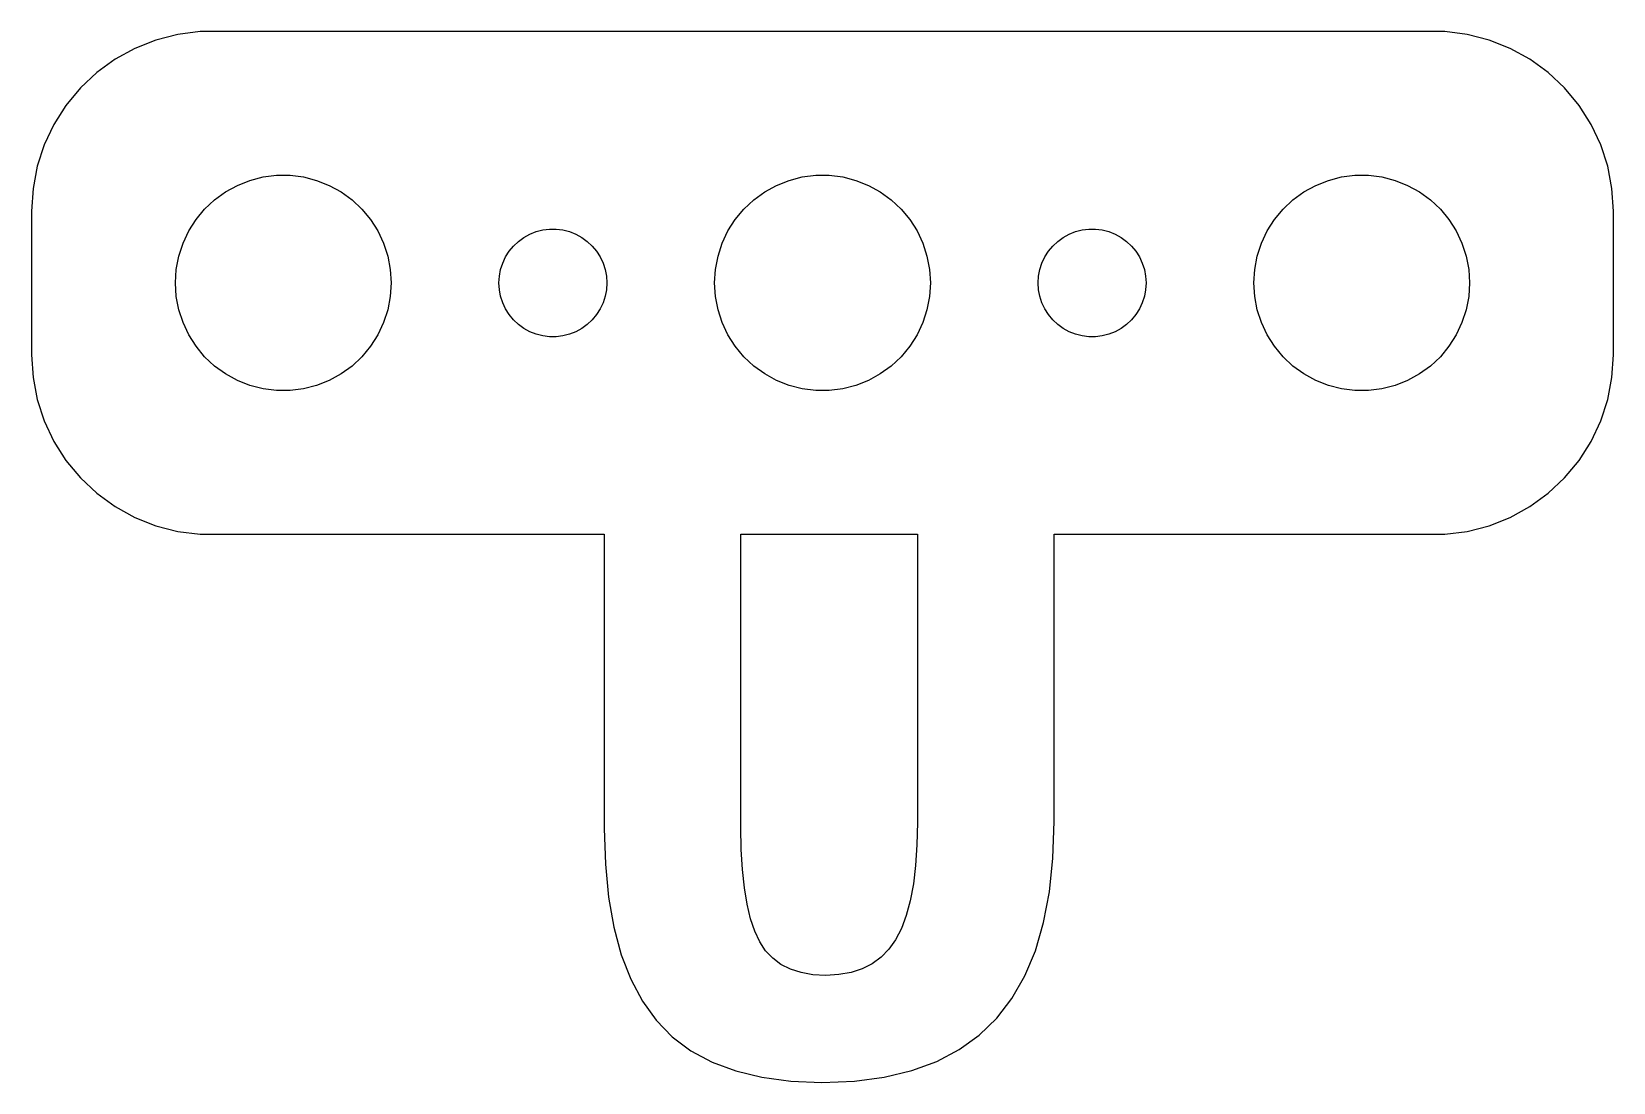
# Model space of a CAD drawing. Header units: metres. Extents: x -22 to 22, y -22.2 to 7.
import ezdxf

# ---------------------------------------------------------------- set-up
doc = ezdxf.new("R2010")
doc.units = ezdxf.units.M

msp = doc.modelspace()

# ---------------------------------------------------------------- linework, layer by layer
for p, q in [((-18.5451, 6.75528), (-19.1289, 6.52412)), ((-17.9369, 6.91142), (-18.5451, 6.75528)), ((-17.3139, 6.99013), (-17.9369, 6.91142)), ((17.3139, 6.99013), (-17.3139, 6.99013)), ((17.9369, 6.91142), (17.3139, 6.99013)), ((18.5451, 6.75528), (17.9369, 6.91142)), ((19.1289, 6.52412), (18.5451, 6.75528)), ((-19.6791, 6.22163), (-20.1871, 5.85255)), ((-19.1289, 6.52412), (-19.6791, 6.22163)), ((19.6791, 6.22163), (19.1289, 6.52412)), ((20.1871, 5.85255), (19.6791, 6.22163)), ((-20.1871, 5.85255), (-20.6448, 5.42273)), ((20.6448, 5.42273), (20.1871, 5.85255)), ((-20.6448, 5.42273), (-21.0451, 4.93892)), ((21.0451, 4.93892), (20.6448, 5.42273)), ((-21.0451, 4.93892), (-21.3815, 4.40877)), ((21.3815, 4.40877), (21.0451, 4.93892)), ((-21.3815, 4.40877), (-21.6489, 3.84062)), ((21.6489, 3.84062), (21.3815, 4.40877)), ((-21.6489, 3.84062), (-21.8429, 3.24344)), ((21.8429, 3.24344), (21.6489, 3.84062)), ((-21.8429, 3.24344), (-21.9606, 2.62666)), ((21.9606, 2.62666), (21.8429, 3.24344)), ((-16.6075, 2.53297), (-16.2773, 2.71448)), ((-16.2773, 2.71448), (-15.927, 2.85316)), ((-15.927, 2.85316), (-15.5621, 2.94685)), ((-15.5621, 2.94685), (-15.1884, 2.99408)), ((-15.1884, 2.99408), (-14.8116, 2.99408)), ((-14.8116, 2.99408), (-14.4379, 2.94685)), ((-14.4379, 2.94685), (-14.0729, 2.85316)), ((-14.0729, 2.85316), (-13.7227, 2.71448)), ((-13.7227, 2.71448), (-13.3925, 2.53297)), ((-1.60747, 2.53297), (-1.27733, 2.71448)), ((-1.27733, 2.71448), (-0.927048, 2.85316)), ((-0.927048, 2.85316), (-0.562134, 2.94685)), ((-0.562134, 2.94685), (-0.18837, 2.99408)), ((-0.18837, 2.99408), (0.18837, 2.99408)), ((0.18837, 2.99408), (0.562134, 2.94685)), ((0.562134, 2.94685), (0.927048, 2.85316)), ((0.927048, 2.85316), (1.27733, 2.71448)), ((1.27733, 2.71448), (1.60747, 2.53297)), ((13.3925, 2.53297), (13.7227, 2.71448)), ((13.7227, 2.71448), (14.0729, 2.85316)), ((14.0729, 2.85316), (14.4379, 2.94685)), ((14.4379, 2.94685), (14.8116, 2.99408)), ((14.8116, 2.99408), (15.1884, 2.99408)), ((15.1884, 2.99408), (15.5621, 2.94685)), ((15.5621, 2.94685), (15.927, 2.85316)), ((15.927, 2.85316), (16.2773, 2.71448)), ((16.2773, 2.71448), (16.6075, 2.53297)), ((-21.9606, 2.62666), (-22, 2)), ((-17.1869, 2.05363), (-16.9123, 2.31154)), ((-16.9123, 2.31154), (-16.6075, 2.53297)), ((-13.3925, 2.53297), (-13.0877, 2.31154)), ((-13.0877, 2.31154), (-12.8131, 2.05363)), ((-2.1869, 2.05363), (-1.91226, 2.31154)), ((-1.91226, 2.31154), (-1.60747, 2.53297)), ((1.60747, 2.53297), (1.91226, 2.31154)), ((1.91226, 2.31154), (2.1869, 2.05363)), ((12.8131, 2.05363), (13.0877, 2.31154)), ((13.0877, 2.31154), (13.3925, 2.53297)), ((16.6075, 2.53297), (16.9123, 2.31154)), ((16.9123, 2.31154), (17.1869, 2.05363)), ((22, 2), (21.9606, 2.62666)), ((-22, 2), (-22, -2)), ((-17.6289, 1.44525), (-17.427, 1.76335)), ((-17.427, 1.76335), (-17.1869, 2.05363)), ((-12.8131, 2.05363), (-12.5729, 1.76335)), ((-12.5729, 1.76335), (-12.3711, 1.44525)), ((-2.62891, 1.44525), (-2.42705, 1.76335)), ((-2.42705, 1.76335), (-2.1869, 2.05363)), ((2.1869, 2.05363), (2.42705, 1.76335)), ((2.42705, 1.76335), (2.62891, 1.44525)), ((12.3711, 1.44525), (12.5729, 1.76335)), ((12.5729, 1.76335), (12.8131, 2.05363)), ((17.1869, 2.05363), (17.427, 1.76335)), ((17.427, 1.76335), (17.6289, 1.44525)), ((22, -2), (22, 2)), ((-17.7893, 1.10437), (-17.6289, 1.44525)), ((-12.3711, 1.44525), (-12.2107, 1.10437)), ((-8.30373, 1.26648), (-8.13866, 1.35724)), ((-8.13866, 1.35724), (-7.96352, 1.42657)), ((-7.96352, 1.42657), (-7.78107, 1.47342)), ((-7.78107, 1.47342), (-7.59418, 1.49704)), ((-7.59418, 1.49704), (-7.40581, 1.49704)), ((-7.40581, 1.49704), (-7.21892, 1.47342)), ((-7.21892, 1.47342), (-7.03647, 1.42657)), ((-7.03647, 1.42657), (-6.86133, 1.35724)), ((-6.86133, 1.35724), (-6.69626, 1.26648)), ((-2.78932, 1.10437), (-2.62891, 1.44525)), ((2.62891, 1.44525), (2.78932, 1.10437)), ((6.69626, 1.26648), (6.86133, 1.35724)), ((6.86133, 1.35724), (7.03647, 1.42657)), ((7.03647, 1.42657), (7.21892, 1.47342)), ((7.21892, 1.47342), (7.40581, 1.49704)), ((7.40581, 1.49704), (7.59418, 1.49704)), ((7.59418, 1.49704), (7.78107, 1.47342)), ((7.78107, 1.47342), (7.96352, 1.42657)), ((7.96352, 1.42657), (8.13866, 1.35724)), ((8.13866, 1.35724), (8.30373, 1.26648)), ((12.2107, 1.10437), (12.3711, 1.44525)), ((17.6289, 1.44525), (17.7893, 1.10437)), ((-17.9057, 0.746063), (-17.7893, 1.10437)), ((-12.2107, 1.10437), (-12.0942, 0.746063)), ((-8.81445, 0.722626), (-8.71352, 0.881668)), ((-8.71352, 0.881668), (-8.59344, 1.02681)), ((-8.59344, 1.02681), (-8.45613, 1.15576)), ((-8.45613, 1.15576), (-8.30373, 1.26648)), ((-6.69626, 1.26648), (-6.54385, 1.15576)), ((-6.54385, 1.15576), (-6.40654, 1.02681)), ((-6.40654, 1.02681), (-6.28647, 0.881668)), ((-6.28647, 0.881668), (-6.18553, 0.722626)), ((-2.90575, 0.746063), (-2.78932, 1.10437)), ((2.78932, 1.10437), (2.90575, 0.746063)), ((6.18553, 0.722626), (6.28647, 0.881668)), ((6.28647, 0.881668), (6.40654, 1.02681)), ((6.40654, 1.02681), (6.54385, 1.15576)), ((6.54385, 1.15576), (6.69626, 1.26648)), ((8.30373, 1.26648), (8.45613, 1.15576)), ((8.45613, 1.15576), (8.59344, 1.02681)), ((8.59344, 1.02681), (8.71352, 0.881668)), ((8.71352, 0.881668), (8.81445, 0.722626)), ((12.0942, 0.746063), (12.2107, 1.10437)), ((17.7893, 1.10437), (17.9057, 0.746063)), ((-17.9763, 0.375992), (-17.9057, 0.746063)), ((-12.0942, 0.746063), (-12.0237, 0.375992)), ((-8.95287, 0.373032), (-8.89465, 0.552185)), ((-8.89465, 0.552185), (-8.81445, 0.722626)), ((-6.18553, 0.722626), (-6.10533, 0.552185)), ((-6.10533, 0.552185), (-6.04712, 0.373032)), ((-2.97633, 0.375992), (-2.90575, 0.746063)), ((2.90575, 0.746063), (2.97633, 0.375992)), ((6.04712, 0.373032), (6.10533, 0.552185)), ((6.10533, 0.552185), (6.18553, 0.722626)), ((8.81445, 0.722626), (8.89465, 0.552185)), ((8.89465, 0.552185), (8.95287, 0.373032)), ((12.0237, 0.375992), (12.0942, 0.746063)), ((17.9057, 0.746063), (17.9763, 0.375992)), ((-18, 0), (-17.9763, 0.375992)), ((-17.9763, -0.375992), (-18, 0)), ((-12.0237, 0.375992), (-12, 0)), ((-12, 0), (-12.0237, -0.375992)), ((-9, 0), (-8.98816, 0.187988)), ((-8.98816, -0.187988), (-9, 0)), ((-8.98816, 0.187988), (-8.95287, 0.373032)), ((-6.04712, 0.373032), (-6.01183, 0.187988)), ((-6.01183, 0.187988), (-6, 0)), ((-6, 0), (-6.01183, -0.187988)), ((-3, 0), (-2.97633, 0.375992)), ((-2.97633, -0.375992), (-3, 0)), ((2.97633, 0.375992), (3, 0)), ((3, 0), (2.97633, -0.375992)), ((6, 0), (6.01183, 0.187988)), ((6.01183, -0.187988), (6, 0)), ((6.01183, 0.187988), (6.04712, 0.373032)), ((8.95287, 0.373032), (8.98816, 0.187988)), ((8.98816, 0.187988), (9, 0)), ((9, 0), (8.98816, -0.187988)), ((12, 0), (12.0237, 0.375992)), ((12.0237, -0.375992), (12, 0)), ((17.9763, 0.375992), (18, 0)), ((18, 0), (17.9763, -0.375992)), ((-17.9057, -0.746063), (-17.9763, -0.375992)), ((-12.0237, -0.375992), (-12.0942, -0.746063)), ((-8.95287, -0.373032), (-8.98816, -0.187988)), ((-8.89465, -0.552185), (-8.95287, -0.373032)), ((-6.04712, -0.373032), (-6.10533, -0.552185)), ((-6.01183, -0.187988), (-6.04712, -0.373032)), ((-2.90575, -0.746063), (-2.97633, -0.375992)), ((2.97633, -0.375992), (2.90575, -0.746063)), ((6.04712, -0.373032), (6.01183, -0.187988)), ((6.10533, -0.552185), (6.04712, -0.373032)), ((8.95287, -0.373032), (8.89465, -0.552185)), ((8.98816, -0.187988), (8.95287, -0.373032)), ((12.0942, -0.746063), (12.0237, -0.375992)), ((17.9763, -0.375992), (17.9057, -0.746063)), ((-17.7893, -1.10437), (-17.9057, -0.746063)), ((-12.0942, -0.746063), (-12.2107, -1.10437)), ((-8.81445, -0.722626), (-8.89465, -0.552185)), ((-8.71352, -0.881668), (-8.81445, -0.722626)), ((-6.18553, -0.722626), (-6.28647, -0.881668)), ((-6.10533, -0.552185), (-6.18553, -0.722626)), ((-2.78932, -1.10437), (-2.90575, -0.746063)), ((2.90575, -0.746063), (2.78932, -1.10437)), ((6.18553, -0.722626), (6.10533, -0.552185)), ((6.28647, -0.881668), (6.18553, -0.722626)), ((8.81445, -0.722626), (8.71352, -0.881668)), ((8.89465, -0.552185), (8.81445, -0.722626)), ((12.2107, -1.10437), (12.0942, -0.746063)), ((17.9057, -0.746063), (17.7893, -1.10437)), ((-17.6289, -1.44525), (-17.7893, -1.10437)), ((-12.2107, -1.10437), (-12.3711, -1.44525)), ((-8.59344, -1.02681), (-8.71352, -0.881668)), ((-8.45613, -1.15576), (-8.59344, -1.02681)), ((-8.30373, -1.26648), (-8.45613, -1.15576)), ((-8.13866, -1.35724), (-8.30373, -1.26648)), ((-6.69626, -1.26648), (-6.86133, -1.35724)), ((-6.54385, -1.15576), (-6.69626, -1.26648)), ((-6.40654, -1.02681), (-6.54385, -1.15576)), ((-6.28647, -0.881668), (-6.40654, -1.02681)), ((-2.62891, -1.44525), (-2.78932, -1.10437)), ((2.78932, -1.10437), (2.62891, -1.44525)), ((6.40654, -1.02681), (6.28647, -0.881668)), ((6.54385, -1.15576), (6.40654, -1.02681)), ((6.69626, -1.26648), (6.54385, -1.15576)), ((6.86133, -1.35724), (6.69626, -1.26648)), ((8.30373, -1.26648), (8.13866, -1.35724)), ((8.45613, -1.15576), (8.30373, -1.26648)), ((8.59344, -1.02681), (8.45613, -1.15576)), ((8.71352, -0.881668), (8.59344, -1.02681)), ((12.3711, -1.44525), (12.2107, -1.10437)), ((17.7893, -1.10437), (17.6289, -1.44525)), ((-17.427, -1.76335), (-17.6289, -1.44525)), ((-12.3711, -1.44525), (-12.5729, -1.76335)), ((-7.96352, -1.42657), (-8.13866, -1.35724)), ((-7.78107, -1.47342), (-7.96352, -1.42657)), ((-7.59418, -1.49704), (-7.78107, -1.47342)), ((-7.40581, -1.49704), (-7.59418, -1.49704)), ((-7.21892, -1.47342), (-7.40581, -1.49704)), ((-7.03647, -1.42657), (-7.21892, -1.47342)), ((-6.86133, -1.35724), (-7.03647, -1.42657)), ((-2.42705, -1.76335), (-2.62891, -1.44525)), ((2.62891, -1.44525), (2.42705, -1.76335)), ((7.03647, -1.42657), (6.86133, -1.35724)), ((7.21892, -1.47342), (7.03647, -1.42657)), ((7.40581, -1.49704), (7.21892, -1.47342)), ((7.59418, -1.49704), (7.40581, -1.49704)), ((7.78107, -1.47342), (7.59418, -1.49704)), ((7.96352, -1.42657), (7.78107, -1.47342)), ((8.13866, -1.35724), (7.96352, -1.42657)), ((12.5729, -1.76335), (12.3711, -1.44525)), ((17.6289, -1.44525), (17.427, -1.76335)), ((-22, -2), (-21.9606, -2.62666)), ((-17.1869, -2.05363), (-17.427, -1.76335)), ((-16.9123, -2.31154), (-17.1869, -2.05363)), ((-12.8131, -2.05363), (-13.0877, -2.31154)), ((-12.5729, -1.76335), (-12.8131, -2.05363)), ((-2.1869, -2.05363), (-2.42705, -1.76335)), ((-1.91226, -2.31154), (-2.1869, -2.05363)), ((2.1869, -2.05363), (1.91226, -2.31154)), ((2.42705, -1.76335), (2.1869, -2.05363)), ((12.8131, -2.05363), (12.5729, -1.76335)), ((13.0877, -2.31154), (12.8131, -2.05363)), ((17.1869, -2.05363), (16.9123, -2.31154)), ((17.427, -1.76335), (17.1869, -2.05363)), ((21.9606, -2.62666), (22, -2)), ((-21.9606, -2.62666), (-21.8429, -3.24344)), ((-16.6075, -2.53297), (-16.9123, -2.31154)), ((-16.2773, -2.71448), (-16.6075, -2.53297)), ((-13.3925, -2.53297), (-13.7227, -2.71448)), ((-13.0877, -2.31154), (-13.3925, -2.53297)), ((-1.60747, -2.53297), (-1.91226, -2.31154)), ((-1.27733, -2.71448), (-1.60747, -2.53297)), ((1.60747, -2.53297), (1.27733, -2.71448)), ((1.91226, -2.31154), (1.60747, -2.53297)), ((13.3925, -2.53297), (13.0877, -2.31154)), ((13.7227, -2.71448), (13.3925, -2.53297)), ((16.6075, -2.53297), (16.2773, -2.71448)), ((16.9123, -2.31154), (16.6075, -2.53297)), ((21.8429, -3.24344), (21.9606, -2.62666)), ((-15.927, -2.85316), (-16.2773, -2.71448)), ((-15.5621, -2.94685), (-15.927, -2.85316)), ((-15.1884, -2.99408), (-15.5621, -2.94685)), ((-14.8116, -2.99408), (-15.1884, -2.99408)), ((-14.4379, -2.94685), (-14.8116, -2.99408)), ((-14.0729, -2.85316), (-14.4379, -2.94685)), ((-13.7227, -2.71448), (-14.0729, -2.85316)), ((-0.927048, -2.85316), (-1.27733, -2.71448)), ((-0.562134, -2.94685), (-0.927048, -2.85316)), ((-0.18837, -2.99408), (-0.562134, -2.94685)), ((0.18837, -2.99408), (-0.18837, -2.99408)), ((0.562134, -2.94685), (0.18837, -2.99408)), ((0.927048, -2.85316), (0.562134, -2.94685)), ((1.27733, -2.71448), (0.927048, -2.85316)), ((14.0729, -2.85316), (13.7227, -2.71448)), ((14.4379, -2.94685), (14.0729, -2.85316)), ((14.8116, -2.99408), (14.4379, -2.94685)), ((15.1884, -2.99408), (14.8116, -2.99408)), ((15.5621, -2.94685), (15.1884, -2.99408)), ((15.927, -2.85316), (15.5621, -2.94685)), ((16.2773, -2.71448), (15.927, -2.85316)), ((-21.8429, -3.24344), (-21.6489, -3.84062)), ((21.6489, -3.84062), (21.8429, -3.24344)), ((-21.6489, -3.84062), (-21.3815, -4.40877)), ((21.3815, -4.40877), (21.6489, -3.84062)), ((-21.3815, -4.40877), (-21.0451, -4.93892)), ((21.0451, -4.93892), (21.3815, -4.40877)), ((-21.0451, -4.93892), (-20.6448, -5.42273)), ((20.6448, -5.42273), (21.0451, -4.93892)), ((-20.6448, -5.42273), (-20.1871, -5.85255)), ((20.1871, -5.85255), (20.6448, -5.42273)), ((-20.1871, -5.85255), (-19.6791, -6.22163)), ((19.6791, -6.22163), (20.1871, -5.85255)), ((-19.6791, -6.22163), (-19.1289, -6.52412)), ((-19.1289, -6.52412), (-18.5451, -6.75528)), ((18.5451, -6.75528), (19.1289, -6.52412)), ((19.1289, -6.52412), (19.6791, -6.22163)), ((-18.5451, -6.75528), (-17.9369, -6.91142)), ((-17.9369, -6.91142), (-17.3139, -6.99013)), ((-17.3139, -6.99013), (-6.07027, -6.99013)), ((-6.07027, -6.99013), (-6.07027, -15.1783)), ((-2.26932, -15.1397), (-2.26932, -6.99013)), ((-2.26932, -6.99013), (2.63951, -6.99013)), ((2.63951, -6.99013), (2.63951, -15.0107)), ((6.44046, -14.9851), (6.44046, -6.99013)), ((6.44046, -6.99013), (17.3139, -6.99013)), ((17.3139, -6.99013), (17.9369, -6.91142)), ((17.9369, -6.91142), (18.5451, -6.75528)), ((-6.07027, -15.1783), (-6.04082, -16.1706)), ((-2.25867, -15.757), (-2.26932, -15.1397)), ((2.63951, -15.0107), (2.62715, -15.6326)), ((6.40799, -15.9991), (6.44046, -14.9851)), ((-2.22672, -16.3203), (-2.25867, -15.757)), ((2.62715, -15.6326), (2.59009, -16.2024)), ((-6.04082, -16.1706), (-5.95245, -17.0862)), ((2.59009, -16.2024), (2.52829, -16.7201)), ((6.31056, -16.9356), (6.40799, -15.9991)), ((-2.17348, -16.8298), (-2.22672, -16.3203)), ((-5.95245, -17.0862), (-5.80521, -17.925)), ((-2.09895, -17.2854), (-2.17348, -16.8298)), ((2.52829, -16.7201), (2.44179, -17.1858)), ((6.14819, -17.7945), (6.31056, -16.9356)), ((-2.00311, -17.687), (-2.09895, -17.2854)), ((2.33057, -17.5995), (2.19464, -17.961)), ((2.44179, -17.1858), (2.33057, -17.5995)), ((-5.80521, -17.925), (-5.59906, -18.687)), ((-1.88599, -18.0348), (-2.00311, -17.687)), ((-1.74757, -18.3287), (-1.88599, -18.0348)), ((2.19464, -17.961), (2.03398, -18.2705)), ((5.92087, -18.5758), (6.14819, -17.7945)), ((-1.58232, -18.5765), (-1.74757, -18.3287)), ((2.03398, -18.2705), (1.84599, -18.5338)), ((-5.59906, -18.687), (-5.33401, -19.3722)), ((-1.38474, -18.7862), (-1.58232, -18.5765)), ((-1.1548, -18.9577), (-1.38474, -18.7862)), ((1.62801, -18.7565), (1.38005, -18.9388)), ((1.84599, -18.5338), (1.62801, -18.7565)), ((5.6286, -19.2796), (5.92087, -18.5758)), ((-0.892517, -19.0912), (-1.1548, -18.9577)), ((-0.5979, -19.1865), (-0.892517, -19.0912)), ((-0.27092, -19.2437), (-0.5979, -19.1865)), ((0.088379, -19.2627), (-0.27092, -19.2437)), ((0.456268, -19.2425), (0.088379, -19.2627)), ((0.794174, -19.1817), (0.456268, -19.2425)), ((1.1021, -19.0805), (0.794174, -19.1817)), ((1.38005, -18.9388), (1.1021, -19.0805)), ((5.27138, -19.9058), (5.6286, -19.2796)), ((-5.33401, -19.3722), (-5.01006, -19.9807)), ((-5.01006, -19.9807), (-4.62721, -20.5124)), ((4.84921, -20.4544), (5.27138, -19.9058)), ((-4.62721, -20.5124), (-4.17967, -20.9704)), ((4.36026, -20.9278), (4.84921, -20.4544)), ((-4.17967, -20.9704), (-3.66167, -21.358)), ((3.80267, -21.3284), (4.36026, -20.9278)), ((-3.66167, -21.358), (-3.0732, -21.6751)), ((3.17647, -21.6562), (3.80267, -21.3284)), ((-3.0732, -21.6751), (-2.41425, -21.9218)), ((-2.41425, -21.9218), (-1.68483, -22.0979)), ((1.71819, -22.0932), (2.48164, -21.9111)), ((2.48164, -21.9111), (3.17647, -21.6562)), ((-1.68483, -22.0979), (-0.884933, -22.2036)), ((-0.884933, -22.2036), (-0.014587, -22.2389)), ((-0.014587, -22.2389), (0.886108, -22.2025)), ((0.886108, -22.2025), (1.71819, -22.0932))]:
    msp.add_line(p, q)

doc.saveas('drawing.dxf')
